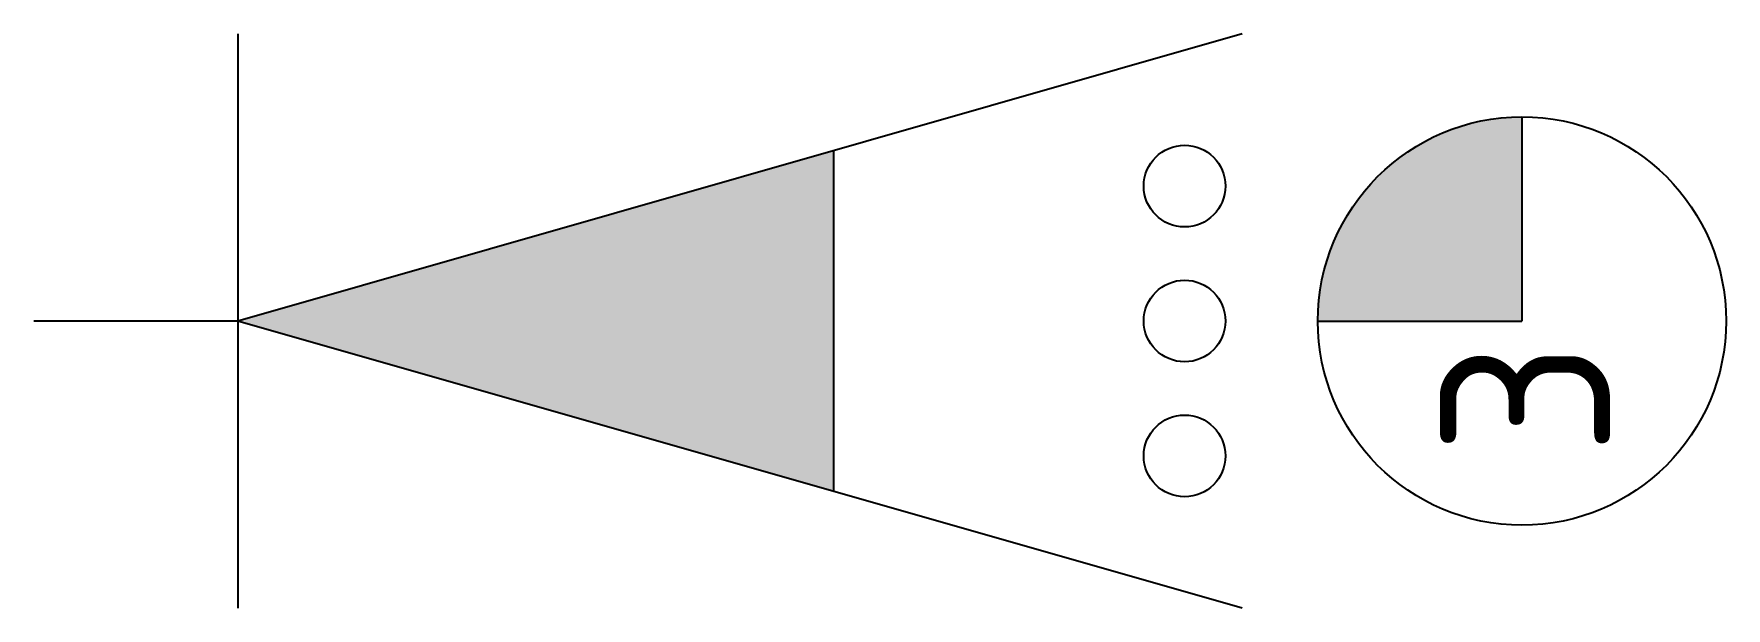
# Model space of a CAD drawing. Extents: x 0 to 12.4, y -2.1 to 2.1.
import ezdxf

# ---------------------------------------------------------------- set-up
doc = ezdxf.new("R2010")
doc.units = 0
doc.layers.get('0').update_dxf_attribs({"lineweight": 25})
doc.styles.add('NLCS-ISO', font='NLCS-ISO.ttf')

msp = doc.modelspace()

# ---------------------------------------------------------------- hatches: boundary and pattern name
h = msp.add_hatch(color=256)
h.dxf.hatch_style = 1
h.paths.add_polyline_path([(9.434, 0), (10.934, 0), (10.934, 1.5, 0.414214)])

# ---------------------------------------------------------------- linework, layer by layer
for p, q in [((8.878, 2.11), (1.499, 0)), ((1.499, 2.11), (1.499, -2.11)), ((10.934, 1.5), (10.934, 0)), ((5.878, -1.252), (5.878, 1.252)), ((1.499, 0), (0, 0)), ((8.878, -2.11), (1.499, 0)), ((9.434, 0), (10.934, 0))]:
    msp.add_line(p, q)
for centre, radius in [((10.934, 0), 1.5), ((8.455, 0.991), 0.3), ((8.455, 0), 0.3), ((8.455, -0.991), 0.3)]:
    msp.add_circle(centre, radius)
msp.add_solid([(1.499, 0), (5.878, 1.252), (5.878, -1.252)])

# ---------------------------------------------------------------- texts
at = {"style": 'NLCS-ISO'}
msp.add_text('3', height=1.25, rotation=90, dxfattribs=at).set_placement((11.585, -0.984))

doc.saveas('drawing.dxf')
